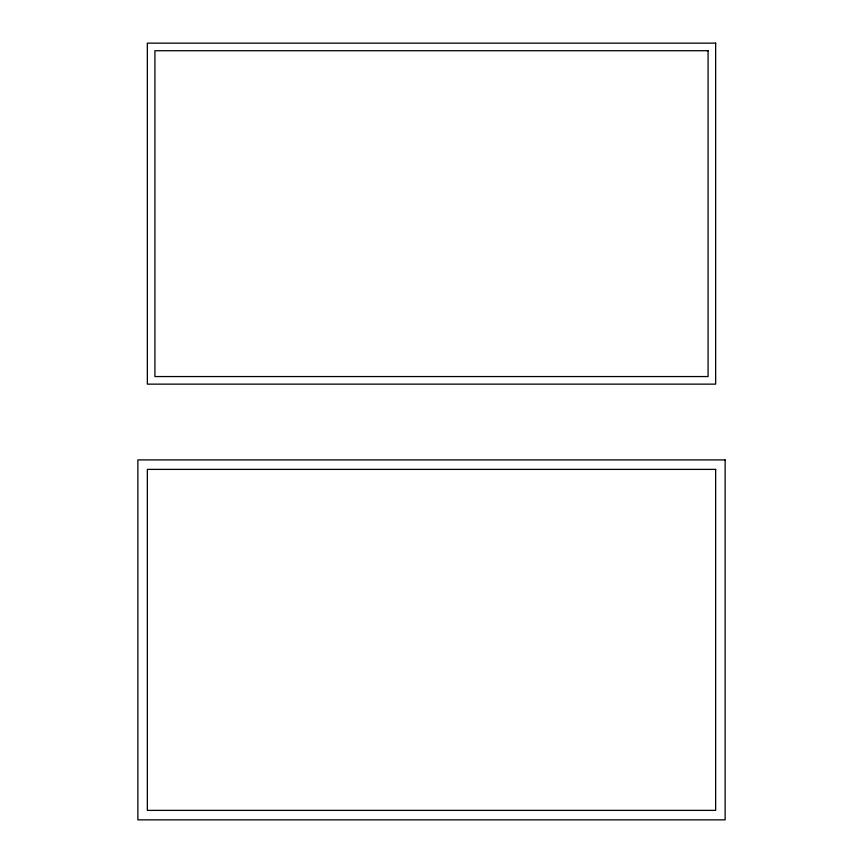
<?xml version="1.0" encoding="UTF-8"?>
<svg xmlns="http://www.w3.org/2000/svg" width="863" height="863" viewBox="0 0 863 863"><rect width="100%" height="100%" fill="white"/><g stroke="black" fill="none" stroke-linecap="round" stroke-linejoin="round"><path stroke-width="1.29" d="M715.654 43.15L147.346 43.15L147.346 384.143L715.654 384.143L715.654 43.15M708.081 50.723L154.919 50.723L154.919 376.559L708.081 376.559L708.081 50.723M725.136 459.914L137.864 459.914L137.864 819.85L725.136 819.85L725.136 459.914M715.654 469.386L147.346 469.386L147.346 810.379L715.654 810.379L715.654 469.386"/></g></svg>
